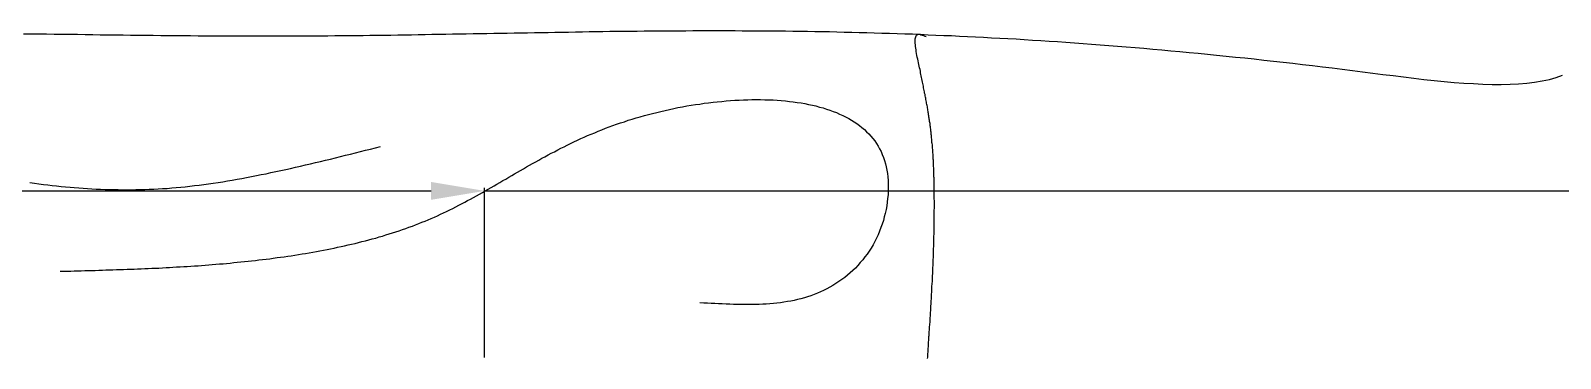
# Model space of a CAD drawing. Extents: x 443 to 1217, y -1921 to -677.
# Drawn here: x 765.57 to 774.9, y -888.36 to -886.36 of the extents above; entities that cross this region are included whole.
import ezdxf

# ---------------------------------------------------------------- set-up
doc = ezdxf.new("R2010")
doc.units = 0
doc.header["$MEASUREMENT"] = 0
for name, color, linetype in [('1', 7, 'CONTINUOUS'), ('10', 7, 'CONTINUOUS'), ('3', 8, 'CONTINUOUS')]:
    doc.layers.add(name, color=color, linetype=linetype)

msp = doc.modelspace()

# ---------------------------------------------------------------- linework, layer by layer
at = {"layer": '1', "color": 7}
for p, q in [((770.9627, -886.4065), (770.9638, -886.4)), ((770.9638, -886.4), (770.966, -886.3934)), ((770.966, -886.3934), (770.9682, -886.388)), ((770.9682, -886.388), (770.9715, -886.3836)), ((770.9715, -886.3836), (770.9747, -886.3815)), ((770.9747, -886.3815), (770.9791, -886.3793)), ((770.9791, -886.3793), (770.9845, -886.3782)), ((770.9845, -886.3782), (770.9911, -886.3782)), ((770.9911, -886.3782), (770.9976, -886.3804)), ((770.9976, -886.3804), (771.0052, -886.3825)), ((771.0052, -886.3825), (771.0129, -886.3858)), ((771.0129, -886.3858), (771.0216, -886.3891)), ((771.0216, -886.3891), (771.0292, -886.3924)), ((770.9627, -886.4152), (770.9627, -886.4065)), ((770.9627, -886.4229), (770.9627, -886.4152)), ((770.9627, -886.4327), (770.9627, -886.4229)), ((770.9638, -886.4414), (770.9627, -886.4327)), ((770.9649, -886.4523), (770.9638, -886.4414)), ((770.966, -886.4621), (770.9649, -886.4523)), ((770.9682, -886.473), (770.966, -886.4621)), ((770.9693, -886.4839), (770.9682, -886.473)), ((770.9715, -886.4959), (770.9693, -886.4839)), ((770.9736, -886.5068), (770.9715, -886.4959)), ((770.9758, -886.5177), (770.9736, -886.5068)), ((770.9791, -886.5297), (770.9758, -886.5177)), ((770.9813, -886.5406), (770.9791, -886.5297)), ((770.9834, -886.5515), (770.9813, -886.5406)), ((770.9856, -886.5624), (770.9834, -886.5515)), ((770.9878, -886.5722), (770.9856, -886.5624)), ((770.99, -886.5831), (770.9878, -886.5722)), ((770.9922, -886.5929), (770.99, -886.5831)), ((770.9943, -886.6027), (770.9922, -886.5929)), ((770.9954, -886.6125), (770.9943, -886.6027)), ((770.9976, -886.6223), (770.9954, -886.6125)), ((770.9998, -886.6321), (770.9976, -886.6223)), ((771.002, -886.6419), (770.9998, -886.6321)), ((771.0041, -886.6506), (771.002, -886.6419)), ((771.0052, -886.6605), (771.0041, -886.6506)), ((771.0074, -886.6692), (771.0052, -886.6605)), ((771.0096, -886.6779), (771.0074, -886.6692)), ((771.0107, -886.6866), (771.0096, -886.6779)), ((769.9154, -886.7782), (769.9416, -886.7771)), ((769.9416, -886.7771), (769.9677, -886.776)), ((769.9677, -886.776), (769.9939, -886.776)), ((769.9939, -886.776), (770.02, -886.776)), ((770.02, -886.776), (770.0462, -886.7771)), ((770.0462, -886.7771), (770.0713, -886.7771)), ((770.0713, -886.7771), (770.0963, -886.7782)), ((771.0129, -886.6953), (771.0107, -886.6866)), ((771.014, -886.704), (771.0129, -886.6953)), ((771.0161, -886.7128), (771.014, -886.704)), ((771.0172, -886.7204), (771.0161, -886.7128)), ((771.0194, -886.7291), (771.0172, -886.7204)), ((771.0205, -886.7367), (771.0194, -886.7291)), ((771.0227, -886.7455), (771.0205, -886.7367)), ((771.0238, -886.7531), (771.0227, -886.7455)), ((771.0259, -886.7607), (771.0238, -886.7531)), ((771.027, -886.7683), (771.0259, -886.7607)), ((771.0281, -886.776), (771.027, -886.7683)), ((771.0303, -886.7836), (771.0281, -886.776)), ((769.3117, -886.8741), (769.3367, -886.8675)), ((769.3367, -886.8675), (769.3618, -886.861)), ((769.3618, -886.861), (769.3868, -886.8544)), ((769.3868, -886.8544), (769.413, -886.8479)), ((769.413, -886.8479), (769.4381, -886.8425)), ((769.4381, -886.8425), (769.4642, -886.8359)), ((769.4642, -886.8359), (769.4904, -886.8305)), ((769.4904, -886.8305), (769.5165, -886.825)), ((769.5165, -886.825), (769.5438, -886.8207)), ((769.5438, -886.8207), (769.5699, -886.8152)), ((769.5699, -886.8152), (769.5961, -886.8108)), ((769.5961, -886.8108), (769.6233, -886.8065)), ((769.6233, -886.8065), (769.6495, -886.8032)), ((769.6495, -886.8032), (769.6767, -886.7989)), ((769.6767, -886.7989), (769.7029, -886.7956)), ((769.7029, -886.7956), (769.7301, -886.7923)), ((769.7301, -886.7923), (769.7563, -886.7891)), ((769.7563, -886.7891), (769.7835, -886.7869)), ((769.7835, -886.7869), (769.8097, -886.7847)), ((769.8097, -886.7847), (769.8369, -886.7825)), ((769.8369, -886.7825), (769.8631, -886.7803)), ((769.8631, -886.7803), (769.8893, -886.7792)), ((769.8893, -886.7792), (769.9154, -886.7782)), ((770.0963, -886.7782), (770.1214, -886.7803)), ((770.1214, -886.7803), (770.1465, -886.7825)), ((770.1465, -886.7825), (770.1715, -886.7847)), ((770.1715, -886.7847), (770.1955, -886.7869)), ((770.1955, -886.7869), (770.2195, -886.7901)), ((770.2195, -886.7901), (770.2435, -886.7934)), ((770.2435, -886.7934), (770.2674, -886.7967)), ((770.2674, -886.7967), (770.2903, -886.801)), ((770.2903, -886.801), (770.3132, -886.8054)), ((770.3132, -886.8054), (770.3361, -886.8098)), ((770.3361, -886.8098), (770.3579, -886.8152)), ((770.3579, -886.8152), (770.3797, -886.8217)), ((770.3797, -886.8217), (770.4015, -886.8272)), ((770.4015, -886.8272), (770.4222, -886.8337)), ((770.4222, -886.8337), (770.4429, -886.8403)), ((770.4429, -886.8403), (770.4625, -886.8479)), ((770.4625, -886.8479), (770.4832, -886.8555)), ((770.4832, -886.8555), (770.5017, -886.8642)), ((770.5017, -886.8642), (770.5214, -886.873)), ((771.0314, -886.7912), (771.0303, -886.7836)), ((771.0325, -886.7989), (771.0314, -886.7912)), ((771.0336, -886.8054), (771.0325, -886.7989)), ((771.0358, -886.813), (771.0336, -886.8054)), ((771.0368, -886.8207), (771.0358, -886.813)), ((771.0379, -886.8272), (771.0368, -886.8207)), ((771.039, -886.8348), (771.0379, -886.8272)), ((771.0401, -886.8414), (771.039, -886.8348)), ((771.0412, -886.8479), (771.0401, -886.8414)), ((771.0423, -886.8555), (771.0412, -886.8479)), ((771.0434, -886.8621), (771.0423, -886.8555)), ((771.0445, -886.8686), (771.0434, -886.8621)), ((771.0456, -886.8762), (771.0445, -886.8686)), ((769.0305, -886.9689), (769.0523, -886.9602)), ((769.0523, -886.9602), (769.0741, -886.9514)), ((769.0741, -886.9514), (769.097, -886.9427)), ((769.097, -886.9427), (769.1198, -886.9351)), ((769.1198, -886.9351), (769.1427, -886.9264)), ((769.1427, -886.9264), (769.1656, -886.9187)), ((769.1656, -886.9187), (769.1896, -886.9111)), ((769.1896, -886.9111), (769.2136, -886.9024)), ((769.2136, -886.9024), (769.2375, -886.8959)), ((769.2375, -886.8959), (769.2615, -886.8882)), ((769.2615, -886.8882), (769.2866, -886.8806)), ((769.2866, -886.8806), (769.3117, -886.8741)), ((770.5214, -886.873), (770.5388, -886.8817)), ((770.5388, -886.8817), (770.5573, -886.8915)), ((770.5573, -886.8915), (770.5748, -886.9013)), ((770.5748, -886.9013), (770.5911, -886.9122)), ((770.5911, -886.9122), (770.6075, -886.9231)), ((770.6075, -886.9231), (770.6227, -886.9351)), ((770.6227, -886.9351), (770.638, -886.9471)), ((770.638, -886.9471), (770.6532, -886.9591)), ((770.6532, -886.9591), (770.6663, -886.9721)), ((771.0467, -886.8828), (771.0456, -886.8762)), ((771.0477, -886.8893), (771.0467, -886.8828)), ((771.0488, -886.8959), (771.0477, -886.8893)), ((771.0499, -886.9024), (771.0488, -886.8959)), ((771.051, -886.9089), (771.0499, -886.9024)), ((771.0521, -886.9155), (771.051, -886.9089)), ((771.0532, -886.9231), (771.0521, -886.9155)), ((771.0532, -886.9296), (771.0532, -886.9231)), ((771.0543, -886.9362), (771.0532, -886.9296)), ((771.0554, -886.9427), (771.0543, -886.9362)), ((771.0565, -886.9493), (771.0554, -886.9427)), ((771.0576, -886.9558), (771.0565, -886.9493)), ((771.0576, -886.9623), (771.0576, -886.9558)), ((771.0586, -886.9689), (771.0576, -886.9623)), ((768.8223, -887.0637), (768.8419, -887.0539)), ((768.8419, -887.0539), (768.8616, -887.0441)), ((768.8616, -887.0441), (768.8823, -887.0343)), ((768.8823, -887.0343), (768.903, -887.0245)), ((768.903, -887.0245), (768.9237, -887.0146)), ((768.9237, -887.0146), (768.9444, -887.0059)), ((768.9444, -887.0059), (768.9651, -886.9961)), ((768.9651, -886.9961), (768.9869, -886.9874)), ((768.9869, -886.9874), (769.0087, -886.9787)), ((769.0087, -886.9787), (769.0305, -886.9689)), ((770.6663, -886.9721), (770.6805, -886.9852)), ((770.6805, -886.9852), (770.6925, -886.9994)), ((770.6925, -886.9994), (770.7044, -887.0136)), ((770.7044, -887.0136), (770.7164, -887.0288)), ((770.7164, -887.0288), (770.7262, -887.0441)), ((770.7262, -887.0441), (770.7371, -887.0604)), ((771.0597, -886.9754), (771.0586, -886.9689)), ((771.0597, -886.9819), (771.0597, -886.9754)), ((771.0608, -886.9896), (771.0597, -886.9819)), ((771.0619, -886.9961), (771.0608, -886.9896)), ((771.0619, -887.0027), (771.0619, -886.9961)), ((771.063, -887.0092), (771.0619, -887.0027)), ((771.0641, -887.0168), (771.063, -887.0092)), ((771.0641, -887.0234), (771.0641, -887.0168)), ((771.0652, -887.0299), (771.0641, -887.0234)), ((771.0652, -887.0375), (771.0652, -887.0299)), ((771.0663, -887.0441), (771.0652, -887.0375)), ((771.0674, -887.0517), (771.0663, -887.0441)), ((771.0674, -887.0582), (771.0674, -887.0517)), ((767.3369, -887.1531), (767.3674, -887.1465)), ((767.3674, -887.1465), (767.3979, -887.1389)), ((767.3979, -887.1389), (767.4284, -887.1313)), ((767.4284, -887.1313), (767.4589, -887.1236)), ((767.4589, -887.1236), (767.4895, -887.116)), ((767.4895, -887.116), (767.52, -887.1084)), ((767.52, -887.1084), (767.5505, -887.1007)), ((767.5505, -887.1007), (767.581, -887.0931)), ((767.581, -887.0931), (767.6115, -887.0855)), ((767.6115, -887.0855), (767.642, -887.0779)), ((767.642, -887.0779), (767.6726, -887.0702)), ((767.6726, -887.0702), (767.7031, -887.0626)), ((768.649, -887.1552), (768.6676, -887.1454)), ((768.6676, -887.1454), (768.6861, -887.1345)), ((768.6861, -887.1345), (768.7057, -887.1247)), ((768.7057, -887.1247), (768.7242, -887.1138)), ((768.7242, -887.1138), (768.7439, -887.104)), ((768.7439, -887.104), (768.7635, -887.0942)), ((768.7635, -887.0942), (768.7831, -887.0833)), ((768.7831, -887.0833), (768.8027, -887.0735)), ((768.8027, -887.0735), (768.8223, -887.0637)), ((770.7371, -887.0604), (770.7459, -887.0768)), ((770.7459, -887.0768), (770.7546, -887.0931)), ((770.7546, -887.0931), (770.7622, -887.1105)), ((770.7622, -887.1105), (770.7698, -887.1291)), ((770.7698, -887.1291), (770.7753, -887.1476)), ((770.7753, -887.1476), (770.7818, -887.1672)), ((771.0684, -887.0659), (771.0674, -887.0582)), ((771.0684, -887.0724), (771.0684, -887.0659)), ((771.0695, -887.08), (771.0684, -887.0724)), ((771.0695, -887.0877), (771.0695, -887.08)), ((771.0706, -887.0942), (771.0695, -887.0877)), ((771.0706, -887.1018), (771.0706, -887.0942)), ((771.0717, -887.1095), (771.0706, -887.1018)), ((771.0717, -887.1171), (771.0717, -887.1095)), ((771.0717, -887.1236), (771.0717, -887.1171)), ((771.0728, -887.1313), (771.0717, -887.1236)), ((771.0728, -887.1389), (771.0728, -887.1313)), ((771.0739, -887.1465), (771.0728, -887.1389)), ((771.0739, -887.1541), (771.0739, -887.1465)), ((766.9162, -887.2457), (766.9467, -887.2402)), ((766.9467, -887.2402), (766.9762, -887.2337)), ((766.9762, -887.2337), (767.0056, -887.2283)), ((767.0056, -887.2283), (767.035, -887.2217)), ((767.035, -887.2217), (767.0655, -887.2152)), ((767.0655, -887.2152), (767.0949, -887.2086)), ((767.0949, -887.2086), (767.1255, -887.2021)), ((767.1255, -887.2021), (767.1549, -887.1956)), ((767.1549, -887.1956), (767.1854, -887.189)), ((767.1854, -887.189), (767.2159, -887.1825)), ((767.2159, -887.1825), (767.2464, -887.1748)), ((767.2464, -887.1748), (767.2759, -887.1683)), ((767.2759, -887.1683), (767.3064, -887.1607)), ((767.3064, -887.1607), (767.3369, -887.1531)), ((768.4845, -887.25), (768.503, -887.2402)), ((768.503, -887.2402), (768.5204, -887.2293)), ((768.5204, -887.2293), (768.539, -887.2184)), ((768.539, -887.2184), (768.5564, -887.2086)), ((768.5564, -887.2086), (768.5749, -887.1977)), ((768.5749, -887.1977), (768.5935, -887.1868)), ((768.5935, -887.1868), (768.612, -887.177)), ((768.612, -887.177), (768.6305, -887.1661)), ((768.6305, -887.1661), (768.649, -887.1552)), ((770.7818, -887.1672), (770.7862, -887.1868)), ((770.7862, -887.1868), (770.7905, -887.2065)), ((770.7905, -887.2065), (770.7938, -887.2272)), ((770.7938, -887.2272), (770.796, -887.2479)), ((771.0739, -887.1618), (771.0739, -887.1541)), ((771.075, -887.1694), (771.0739, -887.1618)), ((771.075, -887.177), (771.075, -887.1694)), ((771.075, -887.1847), (771.075, -887.177)), ((771.0761, -887.1923), (771.075, -887.1847)), ((771.0761, -887.1999), (771.0761, -887.1923)), ((771.0761, -887.2075), (771.0761, -887.1999)), ((771.0761, -887.2152), (771.0761, -887.2075)), ((771.0772, -887.2228), (771.0761, -887.2152)), ((771.0772, -887.2304), (771.0772, -887.2228)), ((771.0772, -887.2391), (771.0772, -887.2304)), ((771.0772, -887.2468), (771.0772, -887.2391)), ((765.5659, -887.2827), (765.5932, -887.286)), ((765.5932, -887.286), (765.6204, -887.2904)), ((765.6204, -887.2904), (765.6477, -887.2936)), ((765.6477, -887.2936), (765.6749, -887.2969)), ((765.6749, -887.2969), (765.7021, -887.3002)), ((765.7021, -887.3002), (765.7283, -887.3024)), ((765.7283, -887.3024), (765.7556, -887.3056)), ((765.7556, -887.3056), (765.7828, -887.3078)), ((765.7828, -887.3078), (765.81, -887.31)), ((765.81, -887.31), (765.8362, -887.3133)), ((765.8362, -887.3133), (765.8634, -887.3143)), ((765.8634, -887.3143), (765.8896, -887.3165)), ((765.8896, -887.3165), (765.9168, -887.3187)), ((765.9168, -887.3187), (765.943, -887.3198)), ((765.943, -887.3198), (765.9702, -887.322)), ((765.9702, -887.322), (765.9964, -887.3231)), ((765.9964, -887.3231), (766.0236, -887.3242)), ((766.0236, -887.3242), (766.0498, -887.3242)), ((766.0498, -887.3242), (766.077, -887.3252)), ((766.077, -887.3252), (766.1043, -887.3252)), ((766.1043, -887.3252), (766.1305, -887.3263)), ((766.1305, -887.3263), (766.1577, -887.3263)), ((766.1577, -887.3263), (766.1839, -887.3263)), ((766.1839, -887.3263), (766.2111, -887.3252)), ((766.2111, -887.3252), (766.2383, -887.3252)), ((766.2383, -887.3252), (766.2656, -887.3242)), ((766.2656, -887.3242), (766.2928, -887.3231)), ((766.2928, -887.3231), (766.3201, -887.322)), ((766.3201, -887.322), (766.3473, -887.3209)), ((766.3473, -887.3209), (766.3746, -887.3187)), ((766.3746, -887.3187), (766.4018, -887.3176)), ((766.4018, -887.3176), (766.4302, -887.3154)), ((766.4302, -887.3154), (766.4574, -887.3133)), ((766.4574, -887.3133), (766.4857, -887.31)), ((766.4857, -887.31), (766.513, -887.3078)), ((766.513, -887.3078), (766.5413, -887.3045)), ((766.5413, -887.3045), (766.5697, -887.3013)), ((766.5697, -887.3013), (766.598, -887.298)), ((766.598, -887.298), (766.6263, -887.2936)), ((766.6263, -887.2936), (766.6547, -887.2904)), ((766.6547, -887.2904), (766.683, -887.286)), ((766.683, -887.286), (766.7124, -887.2817)), ((766.7124, -887.2817), (766.7408, -887.2773)), ((766.7408, -887.2773), (766.7702, -887.2718)), ((766.7702, -887.2718), (766.7996, -887.2675)), ((766.7996, -887.2675), (766.829, -887.262)), ((766.829, -887.262), (766.8574, -887.2566)), ((766.8574, -887.2566), (766.8868, -887.2511)), ((766.8868, -887.2511), (766.9162, -887.2457)), ((768.3243, -887.3438), (768.3417, -887.3329)), ((768.3417, -887.3329), (768.3591, -887.3231)), ((768.3591, -887.3231), (768.3777, -887.3122)), ((768.3777, -887.3122), (768.3951, -887.3024)), ((768.3951, -887.3024), (768.4125, -887.2915)), ((768.4125, -887.2915), (768.4311, -887.2817)), ((768.4311, -887.2817), (768.4485, -887.2708)), ((768.4485, -887.2708), (768.467, -887.2609)), ((768.467, -887.2609), (768.4845, -887.25)), ((770.796, -887.2479), (770.7971, -887.2697)), ((770.7971, -887.2697), (770.7982, -887.2915)), ((770.7982, -887.3351), (770.7971, -887.3579)), ((770.7982, -887.2915), (770.7982, -887.3133)), ((770.7982, -887.3133), (770.7982, -887.3351)), ((771.0783, -887.2544), (771.0772, -887.2468)), ((771.0783, -887.262), (771.0783, -887.2544)), ((771.0783, -887.2697), (771.0783, -887.262)), ((771.0783, -887.2784), (771.0783, -887.2697)), ((771.0783, -887.286), (771.0783, -887.2784)), ((771.0783, -887.2936), (771.0783, -887.286)), ((771.0793, -887.3024), (771.0783, -887.2936)), ((771.0793, -887.31), (771.0793, -887.3024)), ((771.0793, -887.3176), (771.0793, -887.31)), ((771.0793, -887.3263), (771.0793, -887.3176)), ((771.0793, -887.334), (771.0793, -887.3263)), ((771.0793, -887.3427), (771.0793, -887.334)), ((768.1619, -887.431), (768.1804, -887.4211)), ((768.1804, -887.4211), (768.1978, -887.4124)), ((768.1978, -887.4124), (768.2164, -887.4026)), ((768.2164, -887.4026), (768.2338, -887.3928)), ((768.2338, -887.3928), (768.2523, -887.383)), ((768.2523, -887.383), (768.2698, -887.3732)), ((768.2698, -887.3732), (768.2883, -887.3634)), ((768.2883, -887.3634), (768.3057, -887.3536)), ((768.3057, -887.3536), (768.3243, -887.3438)), ((770.7895, -887.4244), (770.7851, -887.4473)), ((770.7927, -887.4026), (770.7895, -887.4244)), ((770.7949, -887.3797), (770.7927, -887.4026)), ((770.7971, -887.3579), (770.7949, -887.3797)), ((771.0793, -887.3503), (771.0793, -887.3427)), ((771.0793, -887.359), (771.0793, -887.3503)), ((771.0793, -887.3667), (771.0793, -887.359)), ((771.0793, -887.3754), (771.0793, -887.3667)), ((771.0793, -887.383), (771.0793, -887.3754)), ((771.0804, -887.3917), (771.0793, -887.383)), ((771.0804, -887.3994), (771.0804, -887.3917)), ((771.0804, -887.4081), (771.0804, -887.3994)), ((771.0804, -887.4157), (771.0804, -887.4081)), ((771.0804, -887.4244), (771.0804, -887.4157)), ((771.0804, -887.432), (771.0804, -887.4244)), ((767.9548, -887.5247), (767.9744, -887.5171)), ((767.9744, -887.5171), (767.9941, -887.5094)), ((767.9941, -887.5094), (768.0126, -887.5007)), ((768.0126, -887.5007), (768.0322, -887.4931)), ((768.0322, -887.4931), (768.0507, -887.4844)), ((768.0507, -887.4844), (768.0692, -887.4756)), ((768.0692, -887.4756), (768.0878, -887.4669)), ((768.0878, -887.4669), (768.1063, -887.4582)), ((768.1063, -887.4582), (768.1248, -887.4495)), ((768.1248, -887.4495), (768.1434, -887.4397)), ((768.1434, -887.4397), (768.1619, -887.431)), ((770.7687, -887.5138), (770.7611, -887.5367)), ((770.7742, -887.492), (770.7687, -887.5138)), ((770.7796, -887.4702), (770.7742, -887.492)), ((770.7851, -887.4473), (770.7796, -887.4702)), ((771.0793, -887.4495), (771.0804, -887.4408)), ((771.0793, -887.4571), (771.0793, -887.4495)), ((771.0793, -887.4658), (771.0793, -887.4571)), ((771.0793, -887.4735), (771.0793, -887.4658)), ((771.0793, -887.4822), (771.0793, -887.4735)), ((771.0793, -887.4909), (771.0793, -887.4822)), ((771.0793, -887.4985), (771.0793, -887.4909)), ((771.0793, -887.5072), (771.0793, -887.4985)), ((771.0793, -887.516), (771.0793, -887.5072)), ((771.0793, -887.5236), (771.0793, -887.516)), ((771.0804, -887.4408), (771.0804, -887.432)), ((767.6736, -887.6206), (767.6943, -887.614)), ((767.6943, -887.614), (767.7151, -887.6086)), ((767.7151, -887.6086), (767.7358, -887.6021)), ((767.7358, -887.6021), (767.7565, -887.5955)), ((767.7565, -887.5955), (767.7761, -887.589)), ((767.7761, -887.589), (767.7968, -887.5824)), ((767.7968, -887.5824), (767.8164, -887.5759)), ((767.8164, -887.5759), (767.8371, -887.5694)), ((767.8371, -887.5694), (767.8567, -887.5617)), ((767.8567, -887.5617), (767.8764, -887.5552)), ((767.8764, -887.5552), (767.8971, -887.5476)), ((767.8971, -887.5476), (767.9167, -887.5399)), ((767.9167, -887.5399), (767.9363, -887.5323)), ((767.9363, -887.5323), (767.9548, -887.5247)), ((770.7371, -887.601), (770.7273, -887.6217)), ((770.7459, -887.5792), (770.7371, -887.601)), ((770.7535, -887.5574), (770.7459, -887.5792)), ((770.7611, -887.5367), (770.7535, -887.5574)), ((771.0772, -887.6075), (771.0783, -887.5988)), ((771.0772, -887.6162), (771.0772, -887.6075)), ((771.0772, -887.6239), (771.0772, -887.6162)), ((771.0783, -887.5487), (771.0793, -887.541)), ((771.0783, -887.5574), (771.0783, -887.5487)), ((771.0783, -887.5661), (771.0783, -887.5574)), ((771.0783, -887.5737), (771.0783, -887.5661)), ((771.0783, -887.5824), (771.0783, -887.5737)), ((771.0783, -887.5912), (771.0783, -887.5824)), ((771.0783, -887.5988), (771.0783, -887.5912)), ((771.0793, -887.5323), (771.0793, -887.5236)), ((771.0793, -887.541), (771.0793, -887.5323)), ((767.2682, -887.711), (767.29, -887.7067)), ((767.29, -887.7067), (767.3118, -887.7034)), ((767.3118, -887.7034), (767.3336, -887.6991)), ((767.3336, -887.6991), (767.3554, -887.6947)), ((767.3554, -887.6947), (767.3772, -887.6903)), ((767.3772, -887.6903), (767.399, -887.686)), ((767.399, -887.686), (767.4197, -887.6816)), ((767.4197, -887.6816), (767.4415, -887.6773)), ((767.4415, -887.6773), (767.4633, -887.6729)), ((767.4633, -887.6729), (767.484, -887.6685)), ((767.484, -887.6685), (767.5058, -887.6631)), ((767.5058, -887.6631), (767.5265, -887.6587)), ((767.5265, -887.6587), (767.5483, -887.6533)), ((767.5483, -887.6533), (767.569, -887.6478)), ((767.569, -887.6478), (767.5897, -887.6424)), ((767.5897, -887.6424), (767.6115, -887.6369)), ((767.6115, -887.6369), (767.6322, -887.6315)), ((767.6322, -887.6315), (767.6529, -887.626)), ((767.6529, -887.626), (767.6736, -887.6206)), ((770.6827, -887.7001), (770.6696, -887.7187)), ((770.6946, -887.6816), (770.6827, -887.7001)), ((770.7066, -887.662), (770.6946, -887.6816)), ((770.7175, -887.6413), (770.7066, -887.662)), ((770.7273, -887.6217), (770.7175, -887.6413)), ((771.0739, -887.7165), (771.075, -887.7078)), ((771.075, -887.6827), (771.0761, -887.674)), ((771.075, -887.6914), (771.075, -887.6827)), ((771.075, -887.6991), (771.075, -887.6914)), ((771.075, -887.7078), (771.075, -887.6991)), ((771.0761, -887.6489), (771.0772, -887.6413)), ((771.0761, -887.6576), (771.0761, -887.6489)), ((771.0761, -887.6664), (771.0761, -887.6576)), ((771.0761, -887.674), (771.0761, -887.6664)), ((771.0772, -887.6326), (771.0772, -887.6239)), ((771.0772, -887.6413), (771.0772, -887.6326)), ((766.3517, -887.8037), (766.3735, -887.8026)), ((766.3735, -887.8026), (766.3953, -887.8015)), ((766.3953, -887.8015), (766.4171, -887.8004)), ((766.4171, -887.8004), (766.4378, -887.7982)), ((766.4378, -887.7982), (766.4596, -887.7971)), ((766.4596, -887.7971), (766.4814, -887.796)), ((766.4814, -887.796), (766.5032, -887.795)), ((766.5032, -887.795), (766.525, -887.7939)), ((766.525, -887.7939), (766.5468, -887.7917)), ((766.5468, -887.7917), (766.5686, -887.7906)), ((766.5686, -887.7906), (766.5904, -887.7895)), ((766.5904, -887.7895), (766.6122, -887.7873)), ((766.6122, -887.7873), (766.634, -887.7862)), ((766.634, -887.7862), (766.6557, -887.7841)), ((766.6557, -887.7841), (766.6775, -887.783)), ((766.6775, -887.783), (766.6993, -887.7808)), ((766.6993, -887.7808), (766.7211, -887.7786)), ((766.7211, -887.7786), (766.7429, -887.7775)), ((766.7429, -887.7775), (766.7647, -887.7753)), ((766.7647, -887.7753), (766.7865, -887.7732)), ((766.7865, -887.7732), (766.8083, -887.771)), ((766.8083, -887.771), (766.8301, -887.7688)), ((766.8301, -887.7688), (766.8519, -887.7666)), ((766.8519, -887.7666), (766.8737, -887.7644)), ((766.8737, -887.7644), (766.8955, -887.7623)), ((766.8955, -887.7623), (766.9173, -887.7601)), ((766.9173, -887.7601), (766.9402, -887.7568)), ((766.9402, -887.7568), (766.962, -887.7546)), ((766.962, -887.7546), (766.9838, -887.7525)), ((766.9838, -887.7525), (767.0056, -887.7492)), ((767.0056, -887.7492), (767.0274, -887.747)), ((767.0274, -887.747), (767.0492, -887.7437)), ((767.0492, -887.7437), (767.0721, -887.7405)), ((767.0721, -887.7405), (767.0939, -887.7383)), ((767.0939, -887.7383), (767.1157, -887.735)), ((767.1157, -887.735), (767.1374, -887.7317)), ((767.1374, -887.7317), (767.1592, -887.7285)), ((767.1592, -887.7285), (767.181, -887.7252)), ((767.181, -887.7252), (767.2028, -887.7219)), ((767.2028, -887.7219), (767.2246, -887.7176)), ((767.2246, -887.7176), (767.2464, -887.7143)), ((767.2464, -887.7143), (767.2682, -887.711)), ((770.614, -887.7873), (770.5987, -887.8037)), ((770.6282, -887.771), (770.614, -887.7873)), ((770.6434, -887.7535), (770.6282, -887.771)), ((770.6565, -887.7361), (770.6434, -887.7535)), ((770.6696, -887.7187), (770.6565, -887.7361)), ((771.0706, -887.7993), (771.0717, -887.7906)), ((771.0706, -887.8069), (771.0706, -887.7993)), ((771.0717, -887.7743), (771.0728, -887.7655)), ((771.0717, -887.7819), (771.0717, -887.7743)), ((771.0717, -887.7906), (771.0717, -887.7819)), ((771.0728, -887.7492), (771.0739, -887.7416)), ((771.0728, -887.7579), (771.0728, -887.7492)), ((771.0728, -887.7655), (771.0728, -887.7579)), ((771.0739, -887.7241), (771.0739, -887.7165)), ((771.0739, -887.7328), (771.0739, -887.7241)), ((771.0739, -887.7416), (771.0739, -887.7328)), ((765.749, -887.8233), (765.7708, -887.8233)), ((765.7708, -887.8233), (765.7926, -887.8222)), ((765.7926, -887.8222), (765.8144, -887.8222)), ((765.8144, -887.8222), (765.8351, -887.8211)), ((765.8351, -887.8211), (765.8569, -887.8211)), ((765.8569, -887.8211), (765.8787, -887.82)), ((765.8787, -887.82), (765.8994, -887.8189)), ((765.8994, -887.8189), (765.9212, -887.8189)), ((765.9212, -887.8189), (765.943, -887.8178)), ((765.943, -887.8178), (765.9637, -887.8178)), ((765.9637, -887.8178), (765.9855, -887.8168)), ((765.9855, -887.8168), (766.0073, -887.8168)), ((766.0073, -887.8168), (766.0291, -887.8157)), ((766.0291, -887.8157), (766.0498, -887.8146)), ((766.0498, -887.8146), (766.0716, -887.8146)), ((766.0716, -887.8146), (766.0934, -887.8135)), ((766.0934, -887.8135), (766.1152, -887.8135)), ((766.1152, -887.8135), (766.1359, -887.8124)), ((766.1359, -887.8124), (766.1577, -887.8113)), ((766.1577, -887.8113), (766.1795, -887.8102)), ((766.1795, -887.8102), (766.2013, -887.8102)), ((766.2013, -887.8102), (766.222, -887.8091)), ((766.222, -887.8091), (766.2438, -887.808)), ((766.2438, -887.808), (766.2656, -887.8069)), ((766.2656, -887.8069), (766.2874, -887.8059)), ((766.2874, -887.8059), (766.3081, -887.8048)), ((766.3081, -887.8048), (766.3299, -887.8048)), ((766.3299, -887.8048), (766.3517, -887.8037)), ((770.4974, -887.8865), (770.4799, -887.8985)), ((770.5159, -887.8745), (770.4974, -887.8865)), ((770.5333, -887.8614), (770.5159, -887.8745)), ((770.5497, -887.8473), (770.5333, -887.8614)), ((770.566, -887.8331), (770.5497, -887.8473)), ((770.5824, -887.8189), (770.566, -887.8331)), ((770.5987, -887.8037), (770.5824, -887.8189)), ((771.0663, -887.8963), (771.0674, -887.8887)), ((771.0663, -887.905), (771.0663, -887.8963)), ((771.0674, -887.8723), (771.0684, -887.8647)), ((771.0674, -887.8811), (771.0674, -887.8723)), ((771.0674, -887.8887), (771.0674, -887.8811)), ((771.0684, -887.8484), (771.0695, -887.8396)), ((771.0684, -887.856), (771.0684, -887.8484)), ((771.0684, -887.8647), (771.0684, -887.856)), ((771.0695, -887.8233), (771.0706, -887.8157)), ((771.0695, -887.832), (771.0695, -887.8233)), ((771.0695, -887.8396), (771.0695, -887.832)), ((771.0706, -887.8157), (771.0706, -887.8069)), ((770.287, -887.9857), (770.2663, -887.9911)), ((770.3067, -887.9791), (770.287, -887.9857)), ((770.3274, -887.9726), (770.3067, -887.9791)), ((770.347, -887.965), (770.3274, -887.9726)), ((770.3666, -887.9573), (770.347, -887.965)), ((770.3862, -887.9497), (770.3666, -887.9573)), ((770.4047, -887.9399), (770.3862, -887.9497)), ((770.4244, -887.9312), (770.4047, -887.9399)), ((770.4429, -887.9203), (770.4244, -887.9312)), ((770.4614, -887.9105), (770.4429, -887.9203)), ((770.4799, -887.8985), (770.4614, -887.9105)), ((771.0619, -887.977), (771.063, -887.9693)), ((771.0619, -887.9857), (771.0619, -887.977)), ((771.0619, -887.9933), (771.0619, -887.9857)), ((771.063, -887.9617), (771.0641, -887.953)), ((771.063, -887.9693), (771.063, -887.9617)), ((771.0641, -887.9377), (771.0652, -887.929)), ((771.0641, -887.9454), (771.0641, -887.9377)), ((771.0641, -887.953), (771.0641, -887.9454)), ((771.0652, -887.9127), (771.0663, -887.905)), ((771.0652, -887.9214), (771.0652, -887.9127)), ((771.0652, -887.929), (771.0652, -887.9214)), ((769.6735, -888.0173), (769.6506, -888.0151)), ((769.6964, -888.0184), (769.6735, -888.0173)), ((769.7192, -888.0195), (769.6964, -888.0184)), ((769.741, -888.0206), (769.7192, -888.0195)), ((769.7639, -888.0216), (769.741, -888.0206)), ((769.7868, -888.0227), (769.7639, -888.0216)), ((769.8097, -888.0238), (769.7868, -888.0227)), ((769.8326, -888.0249), (769.8097, -888.0238)), ((769.8544, -888.026), (769.8326, -888.0249)), ((769.8773, -888.026), (769.8544, -888.026)), ((769.9002, -888.0271), (769.8773, -888.026)), ((769.922, -888.0271), (769.9002, -888.0271)), ((769.9448, -888.0271), (769.922, -888.0271)), ((769.9666, -888.0271), (769.9448, -888.0271)), ((769.9884, -888.026), (769.9666, -888.0271)), ((770.0113, -888.026), (769.9884, -888.026)), ((770.0331, -888.0249), (770.0113, -888.026)), ((770.0549, -888.0238), (770.0331, -888.0249)), ((770.0767, -888.0216), (770.0549, -888.0238)), ((770.0985, -888.0195), (770.0767, -888.0216)), ((770.1192, -888.0173), (770.0985, -888.0195)), ((770.141, -888.0151), (770.1192, -888.0173)), ((770.1628, -888.0118), (770.141, -888.0151)), ((770.1835, -888.0086), (770.1628, -888.0118)), ((770.2042, -888.0053), (770.1835, -888.0086)), ((770.2249, -888.0009), (770.2042, -888.0053)), ((770.2456, -887.9955), (770.2249, -888.0009)), ((770.2663, -887.9911), (770.2456, -887.9955)), ((771.0554, -888.0892), (771.0565, -888.0805)), ((771.0565, -888.0729), (771.0576, -888.0652)), ((771.0565, -888.0805), (771.0565, -888.0729)), ((771.0576, -888.0576), (771.0586, -888.0489)), ((771.0576, -888.0652), (771.0576, -888.0576)), ((771.0586, -888.0336), (771.0597, -888.0249)), ((771.0586, -888.0413), (771.0586, -888.0336)), ((771.0586, -888.0489), (771.0586, -888.0413)), ((771.0597, -888.0173), (771.0608, -888.0097)), ((771.0597, -888.0249), (771.0597, -888.0173)), ((771.0608, -888.0009), (771.0619, -887.9933)), ((771.0608, -888.0097), (771.0608, -888.0009)), ((771.0499, -888.1753), (771.051, -888.1677)), ((771.0499, -888.1829), (771.0499, -888.1753)), ((771.051, -888.1601), (771.0521, -888.1524)), ((771.051, -888.1677), (771.051, -888.1601)), ((771.0521, -888.1437), (771.0532, -888.1361)), ((771.0521, -888.1524), (771.0521, -888.1437)), ((771.0532, -888.1208), (771.0543, -888.1121)), ((771.0532, -888.1284), (771.0532, -888.1208)), ((771.0532, -888.1361), (771.0532, -888.1284)), ((771.0543, -888.1045), (771.0554, -888.0968)), ((771.0543, -888.1121), (771.0543, -888.1045)), ((771.0554, -888.0968), (771.0554, -888.0892)), ((771.0434, -888.2701), (771.0445, -888.2614)), ((771.0445, -888.2538), (771.0456, -888.2461)), ((771.0445, -888.2614), (771.0445, -888.2538)), ((771.0456, -888.2385), (771.0467, -888.2309)), ((771.0456, -888.2461), (771.0456, -888.2385)), ((771.0467, -888.2222), (771.0477, -888.2145)), ((771.0467, -888.2309), (771.0467, -888.2222)), ((771.0477, -888.2069), (771.0488, -888.1993)), ((771.0477, -888.2145), (771.0477, -888.2069)), ((771.0488, -888.1917), (771.0499, -888.1829)), ((771.0488, -888.1993), (771.0488, -888.1917)), ((771.0379, -888.3551), (771.039, -888.3475)), ((771.039, -888.3399), (771.0401, -888.3322)), ((771.039, -888.3475), (771.039, -888.3399)), ((771.0401, -888.3246), (771.0412, -888.317)), ((771.0401, -888.3322), (771.0401, -888.3246)), ((771.0412, -888.3083), (771.0423, -888.3006)), ((771.0412, -888.317), (771.0412, -888.3083)), ((771.0423, -888.293), (771.0434, -888.2854)), ((771.0423, -888.3006), (771.0423, -888.293)), ((771.0434, -888.2778), (771.0434, -888.2701)), ((771.0434, -888.2854), (771.0434, -888.2778))]:
    msp.add_line(p, q, dxfattribs=at)
at = {"layer": '10', "color": 7, "linetype": 'Continuous'}
for p, q in [((757.9906, -887.3333), (768.011, -887.3333)), ((768.338, -888.3488), (768.338, -887.3137)), ((768.338, -887.3333), (783.4964, -887.3333))]:
    msp.add_line(p, q, dxfattribs=at)
msp.add_solid([(768.011, -887.2788), (768.011, -887.3878), (768.338, -887.3333)], dxfattribs=at)
at = {"layer": '3', "color": 3}
for p, q in [((765.5267, -886.3749), (765.5736, -886.3749)), ((765.5736, -886.3749), (765.6204, -886.376)), ((765.6204, -886.376), (765.6673, -886.376)), ((765.6673, -886.376), (765.7141, -886.3771)), ((765.7141, -886.3771), (765.761, -886.3771)), ((765.761, -886.3771), (765.8079, -886.3782)), ((765.8079, -886.3782), (765.8547, -886.3782)), ((765.8547, -886.3782), (765.9016, -886.3793)), ((765.9016, -886.3793), (765.9485, -886.3793)), ((765.9485, -886.3793), (765.9942, -886.3804)), ((765.9942, -886.3804), (766.0411, -886.3804)), ((766.0411, -886.3804), (766.0869, -886.3815)), ((766.0869, -886.3815), (766.1337, -886.3815)), ((766.1337, -886.3815), (766.1795, -886.3825)), ((766.1795, -886.3825), (766.2253, -886.3825)), ((766.2253, -886.3825), (766.2721, -886.3836)), ((766.2721, -886.3836), (766.3179, -886.3836)), ((766.3179, -886.3836), (766.3637, -886.3847)), ((766.3637, -886.3847), (766.4084, -886.3847)), ((766.4084, -886.3847), (766.4541, -886.3847)), ((766.4541, -886.3847), (766.4999, -886.3858)), ((766.4999, -886.3858), (766.5446, -886.3858)), ((766.5446, -886.3858), (766.5904, -886.3869)), ((766.5904, -886.3869), (766.635, -886.3869)), ((766.635, -886.3869), (766.6808, -886.3869)), ((766.6808, -886.3869), (766.7255, -886.3869)), ((766.7255, -886.3869), (766.7702, -886.388)), ((766.7702, -886.388), (766.8149, -886.388)), ((766.8149, -886.388), (766.8585, -886.388)), ((766.8585, -886.388), (766.9031, -886.388)), ((766.9031, -886.388), (766.9478, -886.388)), ((766.9478, -886.388), (766.9914, -886.388)), ((766.9914, -886.388), (767.035, -886.388)), ((767.035, -886.388), (767.0797, -886.388)), ((767.0797, -886.388), (767.1233, -886.388)), ((767.1233, -886.388), (767.1669, -886.388)), ((767.1669, -886.388), (767.2094, -886.388)), ((767.2094, -886.388), (767.253, -886.388)), ((767.253, -886.388), (767.2966, -886.3869)), ((767.2966, -886.3869), (767.3391, -886.3869)), ((767.3391, -886.3869), (767.3827, -886.3869)), ((767.3827, -886.3869), (767.4252, -886.3858)), ((767.4252, -886.3858), (767.4677, -886.3858)), ((767.4677, -886.3858), (767.5113, -886.3858)), ((767.5113, -886.3858), (767.5538, -886.3847)), ((767.5538, -886.3847), (767.5963, -886.3847)), ((767.5963, -886.3847), (767.6388, -886.3836)), ((767.6388, -886.3836), (767.6802, -886.3836)), ((767.6802, -886.3836), (767.7227, -886.3825)), ((767.7227, -886.3825), (767.7652, -886.3825)), ((767.7652, -886.3825), (767.8077, -886.3815)), ((767.8077, -886.3815), (767.8491, -886.3815)), ((767.8491, -886.3815), (767.8916, -886.3804)), ((767.8916, -886.3804), (767.933, -886.3793)), ((767.933, -886.3793), (767.9755, -886.3793)), ((767.9755, -886.3793), (768.0169, -886.3782)), ((768.0169, -886.3782), (768.0594, -886.3782)), ((768.0594, -886.3782), (768.1009, -886.3771)), ((768.1009, -886.3771), (768.1423, -886.376)), ((768.1423, -886.376), (768.1848, -886.376)), ((768.1848, -886.376), (768.2262, -886.3749)), ((768.2262, -886.3749), (768.2676, -886.3738)), ((768.2676, -886.3738), (768.309, -886.3727)), ((768.309, -886.3727), (768.3504, -886.3727)), ((768.3504, -886.3727), (768.3929, -886.3716)), ((768.3929, -886.3716), (768.4343, -886.3706)), ((768.4343, -886.3706), (768.4758, -886.3706)), ((768.4758, -886.3706), (768.5172, -886.3695)), ((768.5172, -886.3695), (768.5586, -886.3684)), ((768.5586, -886.3684), (768.6, -886.3684)), ((768.6, -886.3684), (768.6414, -886.3673)), ((768.6414, -886.3673), (768.6828, -886.3662)), ((768.6828, -886.3662), (768.7253, -886.3662)), ((768.7253, -886.3662), (768.7667, -886.3651)), ((768.7667, -886.3651), (768.8082, -886.364)), ((768.8082, -886.364), (768.8496, -886.364)), ((768.8496, -886.364), (768.891, -886.3629)), ((768.891, -886.3629), (768.9335, -886.3629)), ((768.9335, -886.3629), (768.9749, -886.3618)), ((768.9749, -886.3618), (769.0163, -886.3607)), ((769.0163, -886.3607), (769.0588, -886.3607)), ((769.0588, -886.3607), (769.1002, -886.3597)), ((769.1002, -886.3597), (769.1427, -886.3597)), ((769.1427, -886.3597), (769.1841, -886.3597)), ((769.1841, -886.3597), (769.2266, -886.3586)), ((769.2266, -886.3586), (769.2681, -886.3586)), ((769.2681, -886.3586), (769.3106, -886.3575)), ((769.3106, -886.3575), (769.3531, -886.3575)), ((769.3531, -886.3575), (769.3945, -886.3575)), ((769.3945, -886.3575), (769.437, -886.3564)), ((769.437, -886.3564), (769.4795, -886.3564)), ((769.4795, -886.3564), (769.522, -886.3564)), ((769.522, -886.3564), (769.5645, -886.3564)), ((769.5645, -886.3564), (769.607, -886.3553)), ((769.607, -886.3553), (769.6506, -886.3553)), ((769.6506, -886.3553), (769.6931, -886.3553)), ((769.6931, -886.3553), (769.7356, -886.3553)), ((769.7356, -886.3553), (769.7792, -886.3553)), ((769.7792, -886.3553), (769.8217, -886.3553)), ((769.8217, -886.3553), (769.8653, -886.3553)), ((769.8653, -886.3553), (769.9089, -886.3564)), ((769.9089, -886.3564), (769.9525, -886.3564)), ((769.9525, -886.3564), (769.9961, -886.3564)), ((769.9961, -886.3564), (770.0397, -886.3564)), ((770.0397, -886.3564), (770.0832, -886.3575)), ((770.0832, -886.3575), (770.1279, -886.3575)), ((770.1279, -886.3575), (770.1715, -886.3575)), ((770.1715, -886.3575), (770.2162, -886.3586)), ((770.2162, -886.3586), (770.2609, -886.3586)), ((770.2609, -886.3586), (770.3056, -886.3597)), ((770.3056, -886.3597), (770.3503, -886.3607)), ((770.3503, -886.3607), (770.3949, -886.3618)), ((770.3949, -886.3618), (770.4396, -886.3618)), ((770.4396, -886.3618), (770.4854, -886.3629)), ((770.4854, -886.3629), (770.5301, -886.364)), ((770.5301, -886.364), (770.5758, -886.3651)), ((770.5758, -886.3651), (770.6216, -886.3662)), ((770.6216, -886.3662), (770.6674, -886.3673)), ((770.6674, -886.3673), (770.7132, -886.3684)), ((770.7132, -886.3684), (770.76, -886.3706)), ((770.76, -886.3706), (770.8058, -886.3716)), ((770.8058, -886.3716), (770.8527, -886.3727)), ((770.8527, -886.3727), (770.8995, -886.3749)), ((770.8995, -886.3749), (770.9464, -886.376)), ((770.9464, -886.376), (770.9943, -886.3782)), ((770.9943, -886.3782), (771.0412, -886.3804)), ((771.0412, -886.3804), (771.0892, -886.3825)), ((771.0892, -886.3825), (771.1371, -886.3847)), ((771.1371, -886.3847), (771.1851, -886.3858)), ((771.1851, -886.3858), (771.233, -886.3891)), ((771.233, -886.3891), (771.281, -886.3913)), ((771.281, -886.3913), (771.33, -886.3934)), ((771.33, -886.3934), (771.379, -886.3956)), ((771.379, -886.3956), (771.4281, -886.3989)), ((771.4281, -886.3989), (771.4782, -886.4011)), ((771.4782, -886.4011), (771.5273, -886.4043)), ((771.5273, -886.4043), (771.5774, -886.4065)), ((771.5774, -886.4065), (771.6275, -886.4098)), ((771.6275, -886.4098), (771.6777, -886.4131)), ((771.6777, -886.4131), (771.7289, -886.4163)), ((771.7289, -886.4163), (771.779, -886.4196)), ((771.779, -886.4196), (771.8302, -886.4229)), ((771.8302, -886.4229), (771.8815, -886.4261)), ((771.8815, -886.4261), (771.9338, -886.4305)), ((771.9338, -886.4305), (771.9861, -886.4338)), ((771.9861, -886.4338), (772.0384, -886.4381)), ((772.0384, -886.4381), (772.0907, -886.4414)), ((772.0907, -886.4414), (772.143, -886.4458)), ((772.143, -886.4458), (772.1964, -886.4501)), ((772.1964, -886.4501), (772.2498, -886.4545)), ((772.2498, -886.4545), (772.3032, -886.4588)), ((772.3032, -886.4588), (772.3577, -886.4632)), ((772.3577, -886.4632), (772.4122, -886.4686)), ((772.4122, -886.4686), (772.4667, -886.473)), ((772.4667, -886.473), (772.5212, -886.4785)), ((772.5212, -886.4785), (772.5768, -886.4828)), ((772.5768, -886.4828), (772.6323, -886.4883)), ((772.6323, -886.4883), (772.6879, -886.4937)), ((772.6879, -886.4937), (772.7446, -886.4992)), ((772.7446, -886.4992), (772.8002, -886.5046)), ((772.8002, -886.5046), (772.8579, -886.5111)), ((772.8579, -886.5111), (772.9146, -886.5166)), ((772.9146, -886.5166), (772.9724, -886.522)), ((772.9724, -886.522), (773.0301, -886.5286)), ((773.0301, -886.5286), (773.0879, -886.5351)), ((773.0879, -886.5351), (773.1467, -886.5417)), ((773.1467, -886.5417), (773.2056, -886.5482)), ((773.2056, -886.5482), (773.2644, -886.5547)), ((773.2644, -886.5547), (773.3244, -886.5613)), ((773.3244, -886.5613), (773.3843, -886.5689)), ((773.3843, -886.5689), (773.4454, -886.5765)), ((773.4454, -886.5765), (773.5053, -886.5831)), ((773.5053, -886.5831), (773.5663, -886.5907)), ((773.5663, -886.5907), (773.6284, -886.5983)), ((773.6284, -886.5983), (773.6906, -886.606)), ((773.6906, -886.606), (773.7527, -886.6147)), ((773.7527, -886.6147), (773.8148, -886.6223)), ((773.8148, -886.6223), (773.8769, -886.6299)), ((773.8769, -886.6299), (773.9401, -886.6376)), ((773.9401, -886.6376), (774.0023, -886.6452)), ((774.0023, -886.6452), (774.0644, -886.6528)), ((774.0644, -886.6528), (774.1265, -886.6594)), ((774.1265, -886.6594), (774.1875, -886.6659)), ((774.1875, -886.6659), (774.2486, -886.6713)), ((774.2486, -886.6713), (774.3074, -886.6757)), ((774.3074, -886.6757), (774.3663, -886.679)), ((774.3663, -886.679), (774.424, -886.6812)), ((774.424, -886.6812), (774.4807, -886.6833)), ((774.4807, -886.6833), (774.5352, -886.6833)), ((774.5352, -886.6833), (774.5897, -886.6822)), ((774.5897, -886.6822), (774.6409, -886.6801)), ((774.6409, -886.6801), (774.691, -886.6757)), ((774.691, -886.6757), (774.739, -886.6692)), ((774.739, -886.6692), (774.7858, -886.6615)), ((774.7858, -886.6615), (774.8294, -886.6528)), ((774.8294, -886.6528), (774.8708, -886.6408)), ((774.8708, -886.6408), (774.9101, -886.6278))]:
    msp.add_line(p, q, dxfattribs=at)

doc.saveas('drawing.dxf')
